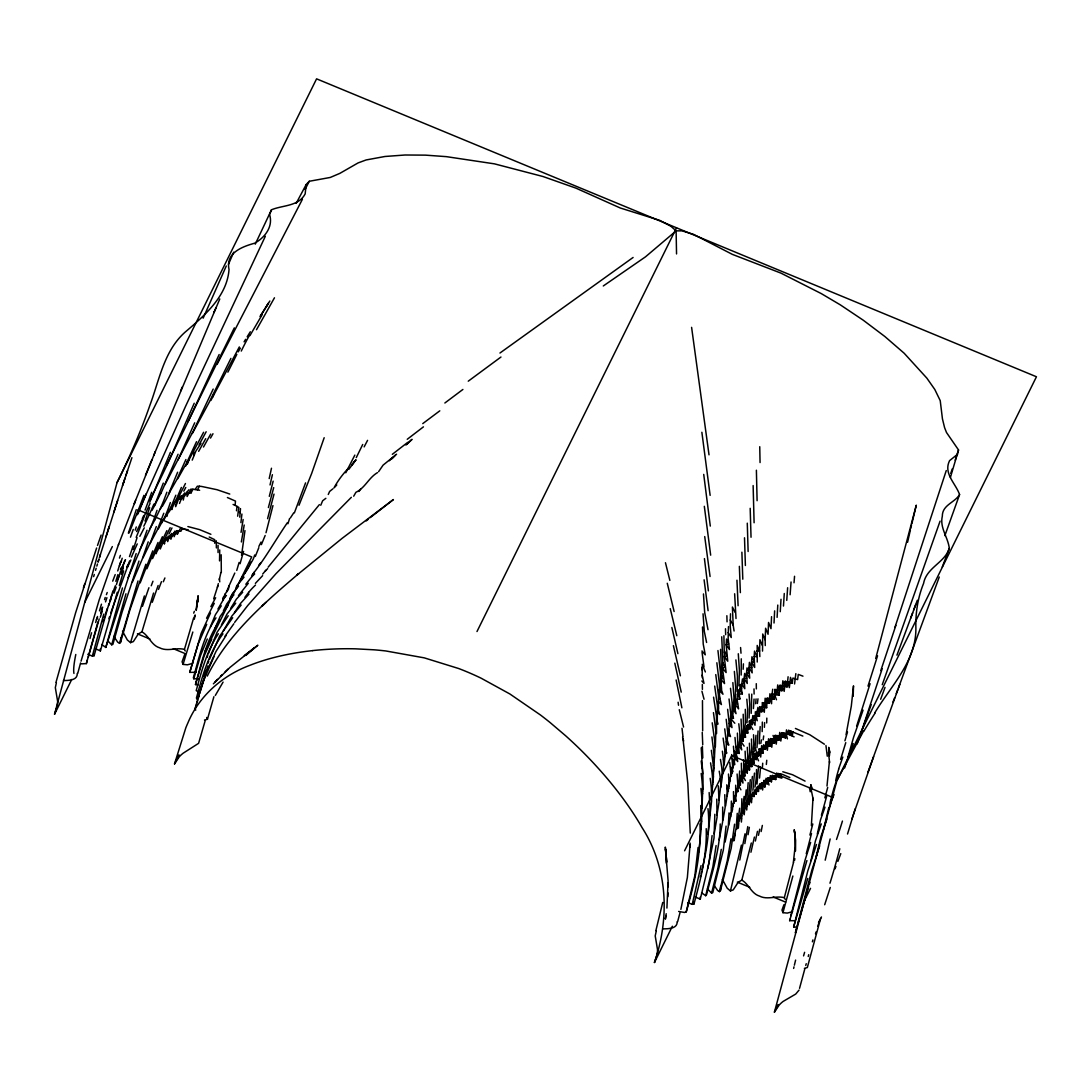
<?xml version="1.0" encoding="UTF-8"?>
<svg xmlns="http://www.w3.org/2000/svg" width="1091" height="1091" viewBox="0 0 1091 1091"><rect width="100%" height="100%" fill="white"/><g stroke="black" fill="none" stroke-linecap="round" stroke-linejoin="round"><path stroke-width="1.5" d="M221.309 572.516L221.173 554.76M739.371 566.338L740.366 592.618M760.182 726.579L759.172 743.817M728.488 626.589L728.133 638.303L729.456 649.527L726.17 644.74L726.551 639.04L728.57 643.963L726.17 644.74L727.752 661.214L724.274 656.605L724.697 651.122L726.729 655.8L724.274 656.605L726.115 672.561L722.46 668.115L722.924 662.864L724.97 667.283L722.46 668.115L724.533 683.58L720.728 679.27L721.056 675.915M736.957 580.207L738.102 605.723M739.63 771.01L738.621 787.838M665.51 849.057L665.769 851.403L665.305 847.08L668.101 880.873L666.915 908.08M702.331 677.811L702.099 667.46M734.638 593.777L736.016 618.529M730.52 613.797L730.193 625.948L731.256 637.526L728.161 632.521M735.702 785.206L735.634 795.394L734.148 803.358M737.257 813.354L736.193 827.701L733.52 840.82M752.395 776.465L750.335 795.612M756.227 759.595L756.745 752.19L762.95 753.172L763.523 745.221L769.741 746.312L770.546 738.607L778.865 740.189L779.738 732.402L781.511 736.48L780.829 741.034L779.397 735.934L775.142 735.416L774.269 743.257L766.046 741.989L765.255 749.326L759.186 748.89L758.463 755.954L754.331 755.518L754.004 763.154L749.681 762.254L749.572 769.891L745.289 769.141L744.948 775.933L742.589 775.196L744.362 770.914L747.294 773.001L747.444 765.664L751.808 766.605L752.817 756.431L753.936 758.777L756.227 759.595L754.331 755.518L755.163 753.035L758.531 760.836M758.068 730.997L756.949 747.649M763.114 748.685L761.668 745.644L760.713 757.018L758.627 751.89M743.585 759.65L743.748 767.655L742.33 777.187M746.203 789.884L744.294 807.885M755.954 735.32L754.754 751.44M762.527 651.095L762.732 633.994L765.159 639.899L765.268 645.572M702.468 700.627L702.659 730.765M737.107 774.024L737.843 785.575L735.798 796.635M734.952 757.822L737.707 761.573L736.111 752.654L739.248 753.431L738.498 745.085L740.844 745.098L741.744 749.885L738.498 745.085M702.74 773.914L701.213 747.812M754.645 715.737L757.222 720.742L755.381 711.727L755.04 725.201L752.176 720.046L752.831 716.078L759.459 716.242L759.772 707.05L766.659 707.718L767.178 698.199L774.105 699.181L774.91 689.444L781.879 690.739L782.861 680.77L784.715 686.294L787.061 686.921L788.097 676.761M724.233 652.854L723.906 635.685M754.467 773.096L752.913 790.307M756.909 715.819L757.168 711.414L761.777 711.755L762.432 702.659L769.141 703.19L769.932 693.74L771.732 698.704L771.555 703.722L769.387 698.363M680.866 909.403L687.371 877.437L690.044 844.816M690.003 847.243L690.139 843.125M765.159 639.899L765.609 628.225L768.05 634.28L768.555 622.456L770.996 628.661L771.555 616.674M712.696 784.402L711.264 799.539M726.074 826.132L723.319 850.107L712.778 892.602L711.577 893.079L707.445 888.906M756.445 773.969L756.527 769.578M722.938 664.828L721.724 636.776M758.613 765.923L756.99 784.129M853.176 696.344L853.503 685.857L851.307 706.122L846.07 734.666M718.601 709.259L718.396 694.953L715.764 674.593M216.386 547.927L216.209 540.741M712.082 835.57L709.123 862.504L700.272 899.175L695.281 896.993M721.737 676.447L720.565 649.35M719.555 698.649L719.392 683.798L716.842 662.755M720.606 687.725L720.428 672.301L717.946 650.55M745.112 751.181L745.658 763.836L743.912 773.096M744.103 796.43L742.057 813.504M766.673 722.978L766.823 718.096M739.684 808.226L736.875 829.037M733.479 791.602L733.657 801.735L731.938 812.222M741.184 675.056L741.28 658.814M764.396 727.315L764.586 722.597M667.856 896.666L668.033 892.888M774.024 623.016L774.637 610.878M218.05 552.564L218.05 545.282M239.747 517.175L240.497 508.597M731.365 801.094L731.175 813.477L728.774 825.246M741.348 763.223L741.675 774.965L739.916 783.583M762.173 731.584L762.336 722.078M113.791 636.367L117.719 642.176L119.56 643.335L120.596 642.19L120.787 637.785M713.678 884.651L717.605 890.461L719.46 891.606L720.483 890.461L720.674 886.069M829.419 761.341L826.992 786.025M698.063 847.53L694.899 875.459L686.239 911.871L684.534 912.471L678.643 911.449M739.33 693.944L740.394 684.412L742.357 693.835L737.475 694.462L737.025 699.086L738.58 708.891L734.87 704.186L735.593 699.767L739.916 698.895L738.484 689.867L737.475 694.462L739.916 698.895M743.148 669.26L743.407 663.86M754.058 699.058L753.404 708.564M777.106 617.356L777.788 605.069M734.693 760.945L736.193 750.39L734.979 737.461M737.216 691.517L737.407 676.175L735.893 659.919M741.389 822.068L742.044 813.109M780.256 611.696L781.006 599.286M729.661 724.519L732.006 727.615L730.561 718.519L733.438 718.314L732.675 713.65L733.957 705.072L736.043 713.664L732.934 709.286L735.034 708.795L734.87 704.186L737.475 703.886L735.593 699.767M734.57 824.196L731.188 848.266L720.483 890.461M749.762 798.244L751.522 802.744L751.726 798.871L749.762 798.244L748.14 799.389L749.449 801.08L747.58 801.026L746.926 806.413L744.989 805.935L746.762 809.986L746.926 806.413L745.508 804.162L746.176 802.853L749.244 804.64L750.24 796.266L750.867 794.889L753.976 796.553L755.19 789.025L758.477 791.452L759.677 783.774L764.9 786.966L766.087 778.251L767.737 780.27L769.019 785.029M219.536 560.897L219.727 549.959M702.045 669.847L702.277 665.919M731.27 776.247L732.647 766.509L731.693 754.563M757.236 662.046L757.195 645.422L759.581 651.041L759.841 656.591M761.859 707.023L764.3 712.273L765.146 698.199L766.741 702.809M774.269 743.257L772.619 738.634L771.787 747.226L768.555 738.784L767.368 750.267L765.541 745.18M783.474 606.05L784.279 593.504M702.427 791.93L702.618 788.82M732.811 768.61L734.407 758.586L733.438 746.23M754.167 656.618L754.522 651.095L756.881 656.564L754.167 656.618L754.672 667.474L751.549 662.142L751.931 656.741L754.236 662.06L751.549 662.142L752.163 672.861L748.999 667.637L749.422 662.346L751.644 667.501L748.999 667.637L749.681 678.193L746.517 673.079L747.008 667.91L749.108 672.902L746.517 673.079L747.24 683.471L744.103 678.479L744.676 673.433L746.599 678.247L744.103 678.479L744.798 688.694L741.771 683.839L742.466 678.943L744.13 683.539L741.771 683.839L741.703 688.776L739.548 689.171L742.357 693.835M701.677 821.237L701.813 798.162A128.806 64.996 67.5 0 0 700.913 788.438M716.555 733.602L716.473 716.214L713.569 697.176M762.418 767.518L762.718 763.223M786.761 600.391L787.634 587.735M197.921 598.427L196.789 606.569L198.126 595.727L196.066 609.869M760.604 766.932L759.541 778.101M241.916 514.025L240.906 522.616M713.473 776.437L712.859 782.902M790.102 594.759L791.057 581.994M702.031 808.513L702.536 793.621M738.921 685.884L739.398 670.283L738.293 653.754M237.647 516.193L238.874 507.438L235.138 505.365L235.465 501.083L227.405 497.537M244.97 530.594L241.547 555.36M795.516 851.021L795.612 840.179L794.221 829.719L795.012 835.079L794.493 831.465M779.397 735.934L785.52 737.993L786.502 729.893L788.288 734.298L794.125 736.861M772.714 689.226L772.114 693.917L779.124 695.226L780.01 685.298L784.715 686.294M794.03 582.785L794.548 576.28M755.668 703.722L756.063 698.949M771.732 698.704L772.114 693.917L774.105 699.181M779.533 690.208L777.719 684.93L776.778 694.681L774.91 689.444M243.143 519.507L241.043 532.367M244.193 525.03L241.37 541.941M731.829 717.182L732.225 703.34L730.479 688.312M751.999 795.653L751.726 798.871L750.24 796.266L751.999 795.653L752.995 791.861L756.227 794.084L757.427 786.338L760.754 788.684L761.518 782.929L767.246 783.87L768.064 777.815L775.728 779.533L776.587 773.342L782.602 774.433L789.884 777.583M950.411 477.422L958.539 449.983L946.497 432.5L944.588 427.645L942.447 418.903L940.224 400.642L934.81 389.487L926.859 378.141L904.166 353.239L884.815 336.478L863.254 320.209L840.315 304.853L821.264 293.588L780.938 273.118L732.375 254.38L693.44 234.306L682.025 230.856L676.12 230.856L670.842 226.232L659.673 220.341L620.288 207.999L575.871 188.116L542.977 176.51L494.468 163.855L446.41 156.654L425.517 155.14L405.075 155.004L385.014 156.477L366.126 159.954L358.093 162.914L339.846 173.374L330.273 177.451L309.285 181.27L306.176 184.543L305.166 193.898C298.484 206.54 282.883 205.026 271.482 209.786L255.253 244.152M716.078 845.566L712.887 866.745L705.686 895.711L701.568 892.765M197.553 602.109L198.03 597.077M751.194 713.35L751.767 694.094M766.346 764.464L766.755 760.263M735.089 701.84L735.675 687.153L734.366 671.415M736.848 753.185L737.898 745.93L737.393 733.111M717.251 723.824L717.428 705.768L714.7 686.075M802.962 676.161L798.271 674.415L797.603 679.611L792.898 678.07L792.298 683.198L785.22 681.275L784.197 691.367L782.356 685.748M749.067 718.096L749.762 704.213L749.053 694.067M802.853 736.07L788.698 730.37L788.288 734.298L781.906 732.675L781.511 736.48M746.994 722.815L747.662 709.218L746.817 699.195M752.599 755.204L753.826 743.967L753.554 734.761M746.626 766.673L747.758 756.077L747.294 747.28M776.587 773.342L778.265 776.492L778.633 773.519L780.092 777.256L780.651 773.887L781.852 778.142L772.346 775.442L771.46 781.77L767.737 780.27L763.823 780.529L762.609 790.007L761.136 785.234L759.227 785.425L760.754 788.684M728.965 786.338L730.902 774.133L729.743 762.459M795.844 673.624L794.562 683.962M773.055 735.416L776.26 744.13L777.256 735.593L778.865 740.189M730.997 838.761L727.274 860.69L719.46 891.606M730.07 726.688L730.697 713.5L729.047 698.976M740.516 778.606L742.971 783.079L742.562 778.715L740.516 778.606L740.407 785.356M768.064 777.815L769.646 780.856L770.314 775.633L772.033 778.033M811.377 825.614L812.986 798.135M715.369 746.871L715.846 730.67L713.446 712.628M757.386 703.49L757.986 698.84M727.097 796.266L729.088 784.852L728.474 774.037M735.143 833.442L734.202 840.629M197.335 602.928L197.826 599.286M721.274 849.371L717.973 867.904L711.577 893.079M763.182 739.807L763.686 735.961M726.988 744.839L727.738 732.797L726.197 719.283M728.447 735.907L729.197 723.319L727.642 709.314M793.389 862.245L795.094 846.561L794.793 833.279M744.689 730.029L745.508 737.216L741.375 737.598L740.844 745.098L739.493 741.989L740.625 740.966L743.203 741.225L743.448 733.275L747.785 733.097L747.962 724.697L752.285 724.574L752.176 720.046L754.563 720.21L752.831 716.078M236.474 510.752L237.074 506.36M745.139 732.743L746.83 725.583L747.444 728.556L750.035 728.87L749.094 721.151M747.785 826.61L744.826 843.629M794.575 860.404L794.821 858.631M752.176 720.046L750.363 720.401L749.79 724.315L752.885 729.593M665.919 915.581L665.374 919.113L666.206 913.726M698.881 851.839L701.24 828.069L700.722 805.513M713.528 771.446L714.019 768.119M217.927 609.051L224.432 597.8L224.978 594.24L228.401 589.44L229.096 585.758L234.797 573.061M701.036 865.627L692.24 904.344L687.657 902.584M744.989 805.935L744.212 814.732L742.453 810.899L742.985 809.195L744.621 808.349L743.639 807.858M745.017 833.797L739.78 860.035M714.332 759.445L715.15 744.348L712.232 722.815M196.244 610.401L197.171 604.96M749.353 827.36L748.058 834.71M760.822 743.489L761.409 739.916M732.92 711.755L733.984 697.804L732.852 682.584M739.139 820.091L739.521 817.882M740.68 740.544L741.662 732.702L741.048 719.078M196.353 672.22L189.766 672.383L201.18 633.298L210.495 613.074M754.931 787.197L755.422 784.443A17.551 2.427 -87.1 0 0 756.472 773.969M794.766 920.722L789.652 920.668L789.911 919.195M793.021 731.625L792.257 735.948L790.88 730.956L790.307 735.089L788.698 730.37M817.295 834.015L820.541 819.709L824.987 807.19M709.996 815.032L711.577 801.285L711.359 788.684A76.043 39.753 69.8 0 0 710.173 778.333M198.071 684.998L195.494 684.562L196.189 681.589M707.95 834.192L710.323 813.981L709.15 792.543M741.416 845.102L730.438 890.938L727.22 888.224L722.392 879.482M821.4 815.277L826.773 795.844M823.514 829.378L828.751 807.913M723.838 765.296L724.465 761.968M750.513 758.981L751.767 748.058L751.481 739.043M748.521 762.814L749.749 752.094L749.408 743.216M762.35 825.437L761.136 831.547M810.968 860.554L815.454 840.793L821.278 823.923M662.728 902.475L655.868 930.637M271.482 468.244L269.204 478.567M806.249 853.748L811.513 833.51M220.928 572.448L219.236 579.935M759.745 829.201L758.477 835.324M816.013 857.226L821.005 836.402L826.964 818.905M830.046 803.167L830.742 799.798M274.018 494.1L267.581 518.661M746.626 802.294L748.167 782.683M272.395 474.694L270.036 484.95M720.824 787.32L722.119 778.047A41.99 20.824 76 0 0 721.724 767.314L720.455 759.431M273.705 487.636L268.386 507.547M273.159 481.158L269.3 496.323M742.316 735.893L743.53 728.011L743.203 714.25M757.468 831.328L755.381 841.038M809.904 835.065L812.809 823.991M272.955 505.569L266.013 532.735M162.082 522.63L162.682 519.984M754.413 837.056L750.935 852.221M824.864 797.848L827.701 787.443M907.562 542.309L910.385 529.994M702.058 869.759C706.736 849.807 710.309 829.215 707.977 808.676M793.634 861.999L784.32 897.702L785.152 899.27M910.753 528.439L911.462 525.344M722.174 776.506L723.319 770.151A39.167 19.256 77.5 0 0 723.319 759.2M911.831 523.803L916.29 505.16L875.718 658.418M701.172 873.536L701.622 871.654M725.597 806.058L727.22 794.957L726.783 784.77M748.453 798.967L750.308 779.683M223.396 610.824L226.71 604.046L231.769 597.145L232.669 593.395L238.588 586.153M751.317 843.002L741.825 880.11L738.116 882.319L733.247 889.861L730.438 890.938M194.239 619.306L195.262 615.065M719.01 800.371L720.756 785.575A45.863 22.775 74.3 0 0 719.91 775.005L719.228 771.187M744.103 731.27L745.467 723.278L745.317 709.314M700.272 877.246L700.722 875.391M194.362 617.097L194.771 615.406M217.409 587.285L218.309 583.644M707.65 868.681L714.032 837.983L714.837 814.281M166.95 516.398L167.959 512.334M714.196 833.824L717.087 817.023L716.76 799.144M847.598 758.218L853.667 736.998L863.063 710.146M722.992 820.118L725.133 807.435L724.751 794.684M739.398 821.25L741.58 808.949L741.853 798.776M716.937 815.25L719.051 802.021L718.328 785.806M679.952 912.935L677.62 921.704M725.065 842.129L728.27 826.883L729.02 812.904M840.602 759.404L845.77 742.644M719.187 839.893L722.651 821.646L722.678 807.054M820.623 918.404L807.326 967.553L804.381 968.331M55.982 682.366L75.62 612.76L96.622 547.996M71.733 679.475L54.55 714.237L117.051 482.577C129.42 457.511 140.698 431.872 149.835 405.443C159.327 380.227 163.895 351.111 184.938 332.291C204.194 315.844 227.064 296.507 229.028 269.491C225.442 252.989 241.902 246.743 254.639 243.211C264.854 237.62 273.35 226.723 269.6 214.559L271.482 209.786M77.734 673.433L80.57 662.919M81.375 663.874L86.353 663.601L87.294 660.11M88.303 657.027L99.213 618.87M87.771 654.3L92.353 656.059L103.768 614.124M92.353 656.059L94.085 655.732L108.909 603.937M95.394 648.709L100.386 650.904L117.296 592.277M101.681 644.481L105.786 647.44L122.465 587.94M107.559 640.622L111.691 644.808L125.97 593.79M119.56 643.335L138.012 580.971M120.596 642.19L129.856 610.06L145.88 564.238M122.506 631.198L127.333 639.953L130.552 642.654L144.367 595.945M130.552 642.654L133.347 641.59L138.23 634.035L141.939 631.825L153.545 593.054M185.265 650.986L184.434 649.418L193.639 617.997M192.725 663.355L187.407 664.814L183.07 664.392L192.834 632.016M189.766 672.383L198.221 643.867L206.704 624.366M198.385 678.834L193.762 678.779L200.458 655.786L207.263 638.985M195.494 684.562C201.671 662.346 206.649 638.89 220.3 619.811M205.094 721.028L198.603 743.326L183.22 753.158A37.871 30.643 15.1 0 0 179.21 756.868L174.533 763.891L185.838 727.765A433.413 251.544 26.3 0 1 187.952 722.788C199.176 695.799 222.728 675.397 249.866 665.319A301.171 174.792 26.3 0 1 257.558 662.469A324.15 188.129 26.3 0 1 268.55 659.005A348.343 202.176 26.3 0 1 312.653 650.618M195.712 710.159L195.071 708.591L202.844 682.189L214 656.605M196.285 705.604L196.762 703.859M240.061 563.72L243.593 551.364M204.494 720.046L207.44 719.269L213.904 696.699M672.356 926.245L654.436 962.507C669.779 918.24 667.965 867.768 642.081 827.646A301.171 174.792 26.3 0 0 637.321 819.641A321.94 186.847 26.3 0 0 632.071 811.459A348.343 202.176 26.3 0 0 599.041 769.141A341.36 198.126 26.3 0 0 583.044 752.231A318.313 184.747 26.3 0 0 565.615 735.757L550.123 722.569A265.031 153.817 26.3 0 0 540.44 714.973L509.865 693.971L481.063 678.166A167.646 97.304 26.3 0 0 469.948 673.092A162.832 94.508 26.3 0 0 458.67 668.524L424.263 657.859L385.791 650.959A265.058 153.831 26.3 0 0 374.363 649.827L355.584 648.831A316.022 183.424 26.3 0 0 333.669 649.022A341.36 198.126 26.3 0 0 312.64 650.591M692.24 904.344L693.971 904.003C700.64 879.441 707.145 854.308 706.204 828.642M792.612 911.64L787.293 913.085L782.956 912.676L792.871 876.018M790.852 915.704L805.185 859.722L810.64 842.47M789.652 920.668L806.904 860.54M796.73 927.091L793.648 927.05L807.763 878.405M797.276 925.85L795.38 932.846L811.799 870.277L819.682 845.88M799.076 990.069L795.721 994.065L783.106 1001.443A37.871 30.643 15.1 0 0 779.11 1005.152L774.419 1012.162L836.92 780.501L1036.45 376.763L316.581 78.838L117.051 482.577M799.539 988.323L804.776 969.026M196.435 681.07L204.085 656.168L211.722 639.231M197.226 702.113L197.703 700.367M797.753 924.091L808.608 886.56M81.061 661.16L99.199 599.859L118.605 544.314M856.64 726.142L870.086 683.702M805.744 965.48L806.235 963.694M198.194 698.608L199.176 695.103M236.761 570.416L239.106 562.451M844.925 740.789L847.502 731.952M808.226 956.507L808.731 954.693M222.7 600.118L224.978 594.24M724.751 756.868L725.679 753.54A36.221 17.101 80.4 0 0 726.211 741.907M812.386 941.806L812.918 939.924M123.638 570.988L119.342 585.526M97.89 622.034L86.353 663.601M138.98 561.047L122.083 612.119L112.891 644.331L111.691 644.808M199.68 693.344L205.367 675.534M855.167 808.867L847.53 834.015M99.036 558.865L98.122 561.879L98.367 561.047M859.476 737.571L882.21 668.674M136.157 553.587L105.786 647.44M868 686.116L877.559 655.827M101.395 610.128L102.008 608.082M815.495 933.801L816.054 931.959M93.649 576.607L94.276 574.521M95.544 570.334L96.185 568.234M96.826 566.12L97.481 564.006M98.122 561.879L98.776 559.738M104.545 599.655L105.213 597.486M226.533 591.854L229.096 585.758M156.19 553.71L157.131 550.628M213.659 598.877L217.914 585.703M148.226 541.845L142.225 559.151L132.366 582.144M817.759 926.368L818.332 924.486M957.666 454.183L949.606 460.62C943.115 473.385 955.757 483.504 959.575 494.564C954.816 502.719 942.256 504.792 942.324 516.207C939.542 527.744 948.052 537.304 949.306 548.323C944.942 562.601 926.436 567.511 923.586 583.412C917.872 597.5 915.472 612.651 915.881 627.816C916.399 661.351 890.747 685.994 874.737 712.941M102.977 621.802L103.563 619.933M110.859 597.636L112.905 591.104M173.074 505.665L171.846 509.592L171.287 507.056M105.977 536.677L107.845 530.785M100.399 554.487L99.431 557.596L117.637 500.496M114.664 509.62L115.223 507.847L113.9 511.993M108.882 618.761L109.468 616.906M188.279 529.844L180.397 528.439L177.478 534.004L173.524 533.035L174.151 536.69L175.487 533.281L175.037 531.017L172.146 535.79L170.182 535.49L170.905 539.24L172.146 535.79L171.655 533.444L168.86 538.218L166.909 538.027L167.687 541.586L168.86 538.218L168.369 536.063L165.627 540.563L163.745 540.7L160.282 548.964L159.681 546.7M179.497 503.456L182.538 495.723L184.734 492.914L183.302 500.046L182.538 495.723L180.683 496.228L180.82 499.269L178.569 499.023L175.692 506.66L175.037 503.783M152.263 602.3L158.127 585.512M818.932 922.577L819.532 920.668M84.798 583.59L83.448 587.776M101.054 612.992L101.681 611.001M894.934 627.42L946.265 470.562M830.278 887.474L824.673 904.739M104.15 618.065L104.75 616.183M147.04 530.24L139.58 551.228L128.056 577.671M287.929 523.748L289.592 518.511M844.625 767.996L845.893 764.027M152.74 550.873L140.139 582.962M873.618 756.677L851.689 819.559M880.792 670.61L895.875 625.375M109.332 526.121L108.118 529.871L108.595 528.453M122.547 485.659L124.101 480.886L115.428 507.233M838.597 769.06L842.811 757.113M156.313 526.585L150.49 542.391L143.03 557.815M105.363 614.288L107.286 608.492M207.126 657.382L207.726 655.541M123.365 483.163L127.552 470.616M110.668 613.183L129.584 560.992M809.277 884.487L809.972 882.387M958.539 449.983L955.17 460.184M124.183 480.667L125.015 478.172M163.786 513.247L157.227 530.117L149.972 543.645M142.471 606.323L148.922 587.735M324.177 437.723L311.658 473.467L298.989 505.269M135.229 530.117L136.28 526.953M846.33 762.704L853.23 743.557M236.324 588.554L237.62 584.721L244.029 577.166M950.779 473.262L952.252 468.912M125.82 475.758L131.916 457.675M158.031 542.459L146.903 568.779M210.345 626.889L215.445 614.628L221.282 605.832M185.075 653.427L182.102 661.76L183.07 664.392M857.171 743.912L871.204 704.677M208.354 653.686L217.068 632.303L228.224 615.747M119.464 558.087L120.392 555.387M170.373 502.569L169.05 506.442A57.878 22.352 -73.8 0 1 164.727 517.12M899.775 684.425L867.781 772.619M97.508 545.459L101.122 535.081M208.081 663.219L208.722 661.378M241.547 579.662C243.648 573.211 249.198 568.997 250.63 562.11M110.041 600.5L110.764 598.454M214.777 628.866L220.205 616.374L228.087 605.45M959.575 494.564L944.874 535.64M192.221 460.116L195.821 451.197L200.976 443.314M882.251 684.725L940.074 521.143M158.522 589.399L161.468 581.667M939.256 577.016L898.466 687.875M162.45 542.936L164.482 543.713L165.205 538.927M162.395 536.731L152.535 558.606M193.707 613.142L194.375 611.315M106.413 594.65L107.204 592.508M166.882 492.218L164.032 499.828A100.549 41.744 -74.5 0 1 154.717 519.916M209.39 659.523L219.632 636.23L232.683 617.724M151.717 492.286L145.076 510.097M880.655 699.276L885.019 687.398M840.779 853.626L837.874 861.413M117.923 578.789L118.796 576.443M913.753 609.937L917.326 600.268M305.575 482.877L294.393 512.838M896.938 655.159L915.772 604.482M163.309 483.108L154.554 505.406M255.321 556.424L258.826 547.655M949.306 548.323L942.269 567.006M175.828 495.219L171.205 506.538L164.291 519.193M910.671 618.202L912.662 612.897M166.868 530.621L157.554 550.573M177.628 472.226L169.378 492.082M118.36 545.009L135.598 500.374M152.958 581.23L151.24 585.758M189.07 459.638L187.393 464.03L187.025 461.398M229.86 599.45L232.669 593.395M181.379 487.432L176.442 499.132L169.01 512.102M206.554 618.27L214.286 603.282M896.27 693.562L897.92 689.307M153.736 455.506L155.208 451.879L134.288 503.633L134.575 502.951M892.983 702.004L894.634 697.79M834.997 868.886L835.951 866.431M816.463 844.543L807.776 871L793.648 927.05M207.426 670.065L216.073 651.3L226.014 635.617M837.165 778.428L838.652 774.692M686.239 911.871C694.558 883.342 701.281 853.762 699.972 823.841M170.414 452.342L149.767 502.119M163.309 581.789L164.905 577.971M178.065 454.251L160.8 493.691M261.39 544.627L265.168 535.49M146.235 493.678L137.902 514.011M207.986 665.865L197.294 699.495L196.421 698.076C202.394 675.684 208.967 652.732 222.959 633.844M170.141 527.689L163.05 542.472M155.045 452.315L219.782 298.961M212.5 397.342L214.054 393.592M185.906 459.529L176.592 480.013L168.491 494.237M185.443 483.518L176.169 501.955M320.754 505.256L322.636 500.769L325.841 498.328M244.998 573.034C247.575 566.556 253.017 562.015 254.653 555.005M180.574 391.028L182.32 386.937M228.442 264.377L233.719 252.157M194.225 403.247L167.837 463.361L150.135 500.046M137.234 543.891L131.384 557.146M194.703 422.803L178.965 457.756L164.986 484.636M221.391 625.007L226.955 614.165L235.724 603.159M783.938 904.698L781.988 910.044L782.956 912.676M216.113 307.457L213.863 312.667L214.286 311.712M196.516 441.678L186.425 463.348L177.765 478.731M203.144 318.163L226.287 265.972M210.863 606.637L215.65 597.732M198.657 451.333L205.708 438.664M120.433 569.679L121.469 567.32M149.426 530.39L139.975 549.537M203.499 447.037L210.672 434.095M328.268 494.468L329.632 491.441L332.864 488.85M222.659 598.877L223.696 596.586M354.834 455.097L345.792 472.785M136.893 515.034L185.443 406.588L265.345 236.256M219.155 354.52L186.997 424.044L166.65 465.08M287.424 522.63C275.423 540.168 265.14 558.66 252.007 575.093M213.181 389.064L193.38 430.904L177.888 460.034M142.321 518.593L143.794 515.416M362.717 444.473L356.28 457.606M54.55 714.237L57.209 706.382A37.871 30.643 15.1 0 0 57.605 701.172L55.327 687.63L56.391 682.693M654.436 962.507L657.096 954.652A37.871 30.643 15.1 0 0 657.491 949.456L655.214 935.914L656.277 930.978M245.802 584.271L252.035 576.498L253.985 572.339M227.869 372.154L236.829 354.384M126.897 566.788L128.002 564.442M203.594 432.281L185.62 466.143M333.941 487.977C337.91 480.654 342.833 474.04 348.629 468.025M171.983 527.962L168.982 534.004M239.42 582.185L242.938 575.68M223.232 631.089L231.919 615.992L241.166 605.055M234.32 327.873L188.047 421.671M164.686 517.039L158.304 528.985M230.91 358.38L209.199 402.238L192.357 433.468M230.065 598.209L231.251 595.809M84.689 602.505L112.332 546.591M204.672 652.159L251.721 556.956L137.984 509.879M174.533 763.891L179.006 754.822M476.985 631.539L676.515 227.801M684.589 850.789L731.638 755.572L832.91 797.494M804.558 900.443L810.531 888.347M774.419 1012.162L778.142 1004.606M818.482 923L821.468 916.958M207.276 676.093C227.787 634.362 263.927 603.255 298.702 573.634L297.011 575.039L342.097 538.368L393.401 499.555L370.204 517.639M836.92 780.501L863.636 730.915M144.244 527.839L139.853 536.322M258.853 546.414L261.063 542.05M305.057 189.466L309.285 181.27M239.311 346.938L210.849 400.506M230.556 608.546L236.352 599.191L242.693 592.263M217.082 364.38L302.439 199.23M215.309 695.458L223.069 682.107M182.538 495.723L184.761 495.9L186.629 492.477L191.061 492.9L192.971 489.245L199.653 490.241M306.176 184.543L296.166 203.376M364.149 446.887L367.558 440.355M256.494 329.727L274.468 297.788M206.158 431.75L199.039 444.896M182.361 528.453L180.874 531.29L176.933 530.662L175.487 533.281M183.793 491.141L185.77 487.445M154.772 520.039L149.876 528.671M155.522 503.947L151.99 510.343M249.934 335.619L262.072 314.863M353.702 496.2L355.884 492.327C365.212 487.827 368.676 477.763 377.472 472.621M210.495 438.091L212.99 433.741M238.22 351.875L240.388 348.097M236.133 587.258L237.62 584.721M234.429 612.624L240.606 603.309L249.007 594.077M260.681 315.831L268.454 303.203L266.545 306.203M197.416 489.791L199.489 486.259L201.671 486.463L217.068 489.723L229.765 494.059M195.071 708.591L195.807 707.35M160.322 508.965L162.191 505.842M238.493 595.55L248.298 583.276M244.098 341.824L245.639 339.315M247.166 336.792L250.303 331.759M269.859 301.007L259.972 316.499M225.032 636.189L233.856 623.752M192.971 489.245L190.87 489.327L187.134 496.487L186.629 492.477L188.961 489.736M290.465 517.816L293.629 513.002M218.364 633.776C206.935 650.85 201.535 670.965 196.23 690.576L198.167 691.871M195.166 489.423L197.348 486.204L199.489 486.259M378.618 471.653L383.091 465.134L392.828 457.252M215.977 617.833C203.772 635.658 199.258 657.191 193.366 677.634L193.762 678.779M358.939 491.509L360.63 489.095M234.62 622.402L247.807 605.423L275.968 573.689L351.343 497.319M244.929 597.282L248.625 592.331M178.569 499.023L179.974 497.155M348.752 469.43L356.021 459.761L351.547 465.216L355.407 460.497M258.608 565.452L260.872 562.588M268.141 567.184L319.377 504.628M224.432 597.8L226.437 595.441M262.672 574.043L266.013 570.129M255.376 583.385L262.617 575.666M705.686 895.711L706.545 894.743C712.409 871.477 720.21 848.198 720.21 823.95M213.372 683.825L229.983 667.406L254.162 648.054L244.316 655.568M217.518 679.338L214.75 682.298M231.769 597.145L233.924 594.84M334.882 486.981L336.778 484.977M265.058 571.302L267.663 568.602M392.037 458.738L396.565 454.197M220.491 676.311L221.937 674.879M263.572 604.659L262.14 606.05L265.959 602.341M389.337 460.743L395.201 455.138M252.035 576.498L254.667 574.002M407.134 443.955L412.016 439.346L405.947 445.033M245.748 655.5L257.817 645.231L252.035 649.663M228.278 668.933L225.101 671.851M407.775 442.319L392.337 454.306M366.208 520.939L368.212 519.289M423.444 426.854L407.243 439.291M439.796 410.83L422.762 423.608M462.898 389.46L444.855 403.002M633.094 257.462L499.964 353.02M500.96 357.03L468.257 381.182M603.296 285.965L645.49 256.835L676.12 230.856L676.543 253.93M732.675 713.65L731.297 714.441L733.438 718.314M744.812 771.978L743.257 772.755L744.948 775.933M745.508 804.162L747.171 803.344M728.883 723.483L730.847 722.897M747.444 728.556L745.658 728.993L747.785 733.097M738.443 748.876L736.589 749.312L739.248 753.431M754.263 793.102L752.422 793.389L753.976 796.553M741.771 815.809L739.998 816.041L741.566 818.85M756.54 790.511L754.658 790.648L756.227 794.084M63.469 680.579C68.406 680.416 77.652 680.539 77.243 673.461M663.355 928.85C668.101 928.836 677.634 928.741 677.129 921.745M758.831 787.879L756.936 788.002L758.477 791.452M753.936 758.777L751.985 758.872L754.004 763.154M756.854 651.041L759.581 651.041L759.936 639.721L762.336 645.477M159.381 545.568L161.304 545.732M187.884 526.558L199.68 529.653L210.89 534.29M782.793 771.746L792.571 774.746L805.076 781.101M742.453 810.899L744.376 811.349L742.985 809.195M795.407 728.447L809.767 734.72L824.401 744.198M184.434 649.418C176.428 647.154 167.523 651.927 159.627 647.809C151.349 645.354 148.922 635.712 141.939 631.825M784.32 897.702C776.315 895.438 767.409 900.198 759.513 896.093C751.235 893.638 748.808 883.996 741.825 880.11M209.213 537.031L214.641 539.636L214.722 543.25M137.439 633.857L149.903 639.012M173.278 648.681L184.188 653.195M737.325 882.128L749.79 887.297M773.164 896.966L785.629 902.121M233.079 504.465L235.138 505.365M238.493 511.734L240.32 512.825M737.761 821.714L738.839 822.614L738.348 828.178L737.23 825.982M716.923 711.591L719.787 714.523L718.342 709.764M718.451 701.527L721.41 704.568L719.419 696.467M726.742 742.944L728.788 745.139L727.329 740.475M724.806 751.113L726.77 753.213L725.815 750.185M701.84 681.029L703.995 683.402L702.154 675.056M730.561 718.519L734.816 723.251M728.597 734.42L730.506 736.589L728.243 729.729M701.977 650.945L705.263 654.845L703.218 644.031L702.495 626.984M702.222 664.31L705.359 671.961M731.093 769.25L732.838 771.773L732.238 768.869M740.625 740.966L744.13 746.135M763.823 780.529L765.391 782.997M734.693 798.803L736.152 801.271L735.689 797.153M736.889 789.42L738.157 791.561L737.843 787.661M730.479 766.618L732.429 770.028M730.234 619.947L733.179 625.198L734.079 631.007M737.98 784.565L740.925 789.816M741.43 776.601L742.562 778.715L742.589 775.196L745.426 780.583M732.334 758.79L734.161 762.241M734.093 750.594L736.002 754.222M761.518 782.929L763.059 785.847M735.552 754.767L736.63 756.827M743.448 733.275L745.508 737.216M747.294 773.001L745.289 769.141L746.271 767.096L747.09 768.787M735.252 612.556L732.402 607.032L733.179 625.198M728.911 777.842L730.425 780.788M727.124 788.343L728.488 791.03M720.278 686.58L722.978 694.244L719.051 690.071L721.615 689.239L720.728 679.27L723.265 678.438L721.901 675.629M741.375 737.598L743.203 741.225M747.444 765.664L749.572 769.891M733.738 795.244L735.279 798.298M747.962 724.697L750.035 728.87M772.346 775.442L773.928 778.674L774.365 775.524L775.728 779.533M748.344 763.441L749.367 765.527M751.644 762.186L750.526 759.895L749.681 762.254L751.808 766.605M759.459 716.242L757.168 711.414L757.972 707.323L759.336 711.427M750.363 720.401L752.285 724.574M759.186 748.89L760.754 752.285M747.58 801.026L749.244 804.64M756.745 752.19L758.463 755.954M735.866 788.848L737.189 791.752M739.848 774.965L741.321 778.238M766.046 741.989L767.641 745.589M737.884 782.07L739.207 785.07M731.543 807.667L732.511 809.89M743.789 763.809L745.317 767.368M764.491 702.618L766.659 707.718M759.772 707.05L761.777 711.755M770.546 738.607L772.21 742.507M733.779 798.598L734.775 800.958M206.676 717.455L207.44 719.269M775.142 735.416L776.833 739.453M763.523 745.221L765.255 749.326M730.806 770.478L731.993 773.287M736.125 746.326L737.53 749.722M761.054 748.521L762.95 753.172M745.767 759.991L747.199 763.495M741.825 771.378L743.026 774.405M765.773 780.147L767.246 783.87M767.178 698.199L769.141 703.19M762.432 702.659L764.205 707.268M768.037 741.839L769.741 746.312M734.379 754.699L735.539 757.781M732.62 762.759L733.684 765.623M774.419 694.231L776.465 699.754M811.227 786.27L810.681 784.77L812.195 788.861M810.681 784.77L811.622 787.32M781.906 732.675L783.543 737.175L784.074 733.084L785.52 737.993M777.187 689.771L779.124 695.226M770.069 777.733L771.46 781.77M780.01 685.298L781.879 690.739M763.455 782.642L764.9 786.966M785.22 681.275L787.061 686.921M792.298 683.198L790.498 677.388L789.352 687.603L787.593 681.848M755.299 747.921L756.131 750.622M717.128 721.001L718.055 724.083M680.402 675.779L673.392 645.667M681.22 692.144L674.811 663.164M683.566 727.015L679.27 709.723M704.036 699.249L701.936 691.244M681.875 707.814L676.134 679.993M676.802 635.698L670.242 608.628M753.199 751.835L753.84 754.181M677.906 653.659L671.851 627.489M682.557 736.971L683.634 741.021M674.129 611.533L667.269 583.262M669.86 580.385L665.455 562.724M163.745 540.7L164.482 543.713M810.968 788.616L813.272 799.839M708.018 629.698L704.663 612.365L703.463 593.94M706.6 642.476L704.295 631.334L703.04 613.783M728.161 785.847L728.815 788.643M786.216 733.629L787.416 738.866M829.583 751.344L828.683 747.349L829.637 752.858L828.942 748.821M708.1 610.687L704.104 579.812M723.115 738.089L724.874 750.758A37.299 18.029 79 0 1 724.397 761.9M703.981 666.819L702.045 652.295M710.064 576.498L704.718 536.567M711.918 736.957L714.387 757.277M734.011 760.168L734.829 764.532M708.386 590.845L704.431 558.606M711.359 750.308L713.405 765.855M809.454 787.457L810.231 791.766M724.724 728.883L726.306 741.948M710.555 762.868L711.782 770.423M710.664 555.169L704.322 506.319M825.955 745.535L827.278 756.213M176.933 530.662L177.478 534.004M710.296 526.08L703.722 474.408M682.993 738.634L687.821 783.502L690.276 833.101M738.784 723.769L739.807 733.043A24.016 8.155 86.1 0 1 739.112 745.194M728.693 728.938L729.129 731.856M722.392 751.181L723.401 759.227M710.132 495.369L701.868 432.281M691.599 327.355L709.014 454.838M678.125 702.249L678.534 705.263M828.451 752.258L829.61 762.786M682.011 728.27L682.952 736.643M701.213 760.959L702.045 768.405M693.767 902.121L693.971 904.003M93.881 653.85L94.085 655.732M666.942 861.89L666.506 857.662M219.4 578.557L219.755 581.858M665.551 849.425L666.342 863.186M733.084 803.371L733.302 805.826M730.411 813.204L730.67 816.695M740.584 647.536L741.007 653.209M742.794 579.198L741.894 552.196M702.236 732.361L702.74 744.703M745.385 565.493L744.512 537.795M702.372 746.312L702.795 757.918M700.163 897.225L700.272 899.175M190.87 489.327L191.061 492.9M100.277 648.954L100.386 650.904M829.487 754.372L829.283 750.294L829.46 755.858M748.126 551.5L747.28 523.162M751.031 537.249L750.185 508.311M754.099 522.753L753.131 485.563M193.693 451.742L193.843 455.52M726.865 615.719L727.056 621.843M757.099 500.701L756.39 470.221M725.488 628.771L725.651 634.703M754.004 688.912L754.113 694.053M759.745 446.71L760.059 462.57M702.318 684.425L702.413 689.376M756.281 683.689L756.349 688.898M668.156 886.847L668.142 882.946M830.142 838.952A388.123 29.007 -79.9 0 1 825.191 860.185M830.919 799.758A100.59 57.782 -59.8 0 1 837.342 778.442M842.443 821.059A263.804 76.22 -81.2 0 1 836.511 839.47M701.663 821.223A172.351 77.529 71.1 0 1 700.927 828.901M702.345 768.514A117.583 64.342 69.3 0 1 702.89 788.998M713.282 765.814A66.387 36.126 72.8 0 1 713.364 776.356M203.662 675.984A405.47 189.507 -28.3 0 1 205.64 670.515M100.317 617.22A418.617 60.087 -63.2 0 1 102.172 611.328M95.653 622.511A362.635 33.071 -66.6 0 1 97.522 616.47M105.527 601.877A346.27 41.894 -64.8 0 1 106.904 597.704M108.582 605.71A340.597 55.927 -60.5 0 1 110.682 599.695M113.914 593.381A298.32 31.244 -64.2 0 1 116.205 587.108M133.088 545.936A176.101 29.021 -76.8 0 1 129.488 556.546M112.946 592.304A273.091 16.87 -66.6 0 1 115.332 585.758M120.978 572.42A253.589 5.523 -68.7 0 1 123.433 565.834M73.956 673.433A283.455 21.752 -67.4 0 1 75.797 654.477M133.266 529.421A231.51 5.4 -70.8 0 1 130.47 537.181M124.906 560.269A221.596 13.992 -72.5 0 1 122.069 568.043M136.252 509.702A213.686 17.483 -73.3 0 1 128.356 533.131M151.826 459.925A252.226 5.428 -67.7 0 1 145.498 475.185M137.057 537.645A169.432 34.326 -78.1 0 1 133.266 549.4M153.872 504.137A159.436 51.713 -73.3 0 1 143.807 526.217M142.403 519.411A208.054 43.067 -70.3 0 1 136.607 531.549M150.026 503.333A220.791 48.018 -70.6 0 1 143.971 516.793M793.634 968.426A420.976 46.013 -65.1 0 1 794.003 966.831M794.384 965.194A420.976 46.013 -65.1 0 1 795.612 960.08M803.562 955.88A388.778 19.379 -68.9 0 1 804.612 952.307M839.784 848.757A286.401 53.827 -82.2 0 1 829.965 883.205M829.174 807.831A108.118 57.768 -57.1 0 1 834.056 794.534M835.72 780.501A93.171 56.159 -62.4 0 1 838.747 769.06M701.186 773.451A123.569 64.874 68.5 0 1 702.713 793.743M711.796 770.437A71.188 38.076 71.3 0 1 712.709 784.415M714.237 757.195A62.514 34.353 74.2 0 1 713.882 768.009M863.936 731.065A861.044 697.899 16.3 0 1 875.064 713.119M248.68 592.345A71.242 45.822 -20.9 0 1 255.499 585.062M89.994 638.494A435.704 37.408 -68 0 1 91.589 632.78M100.863 613.169A388.205 21.193 -70 0 1 102.663 607.128M117.719 570.948A341.51 15.792 -70.5 0 1 120.215 563.011M110.164 600.923A307.744 14.729 -70 0 1 112.128 594.622M123.242 567.865A235.52 7.923 -74.8 0 1 121.319 574.33M130.865 559.997A194.28 23.579 -70.4 0 1 127.429 567.375M125.506 559.751A221.937 13.842 -69 0 1 121.033 569.952M117.91 574.589A258.444 1.759 -73 0 1 115.823 581.285M112.714 581.148A288.61 16.242 -66.6 0 1 115.196 574.589M122.206 558.237A247.589 4.255 -73.5 0 1 120.856 562.615M120.869 561.279A235.097 9.246 -74.6 0 1 119.464 565.902M99.486 610.837A308.903 18.192 -69.9 0 1 101.463 604.182M97.535 617.533A257.053 12.301 -67 0 1 96.349 619.879M120.501 571.534A223.096 16.106 -76 0 1 116.382 584.721M143.944 495.314A213.891 25.243 -71.1 0 1 129.133 532.885M154.608 517.461A109.032 40.34 -77 0 1 149.399 530.349M143.876 517.407A164.4 39.494 -75.1 0 1 136.184 537.358M149.658 507.67A167.114 45.658 -76.1 0 1 144.994 521.021M160.677 493.5A155.604 61.669 -71.3 0 1 155.427 503.742M157.009 510.343A107.395 40.776 -77.2 0 1 154.527 517.352M169.623 492.382A93.035 42.044 -72.3 0 1 162.368 506.238M241.261 351.057A208.026 121.906 -59.6 0 1 249.403 335.36M176.81 499.678L174.71 502.351L176.933 502.528L176.81 499.678"/></g></svg>
